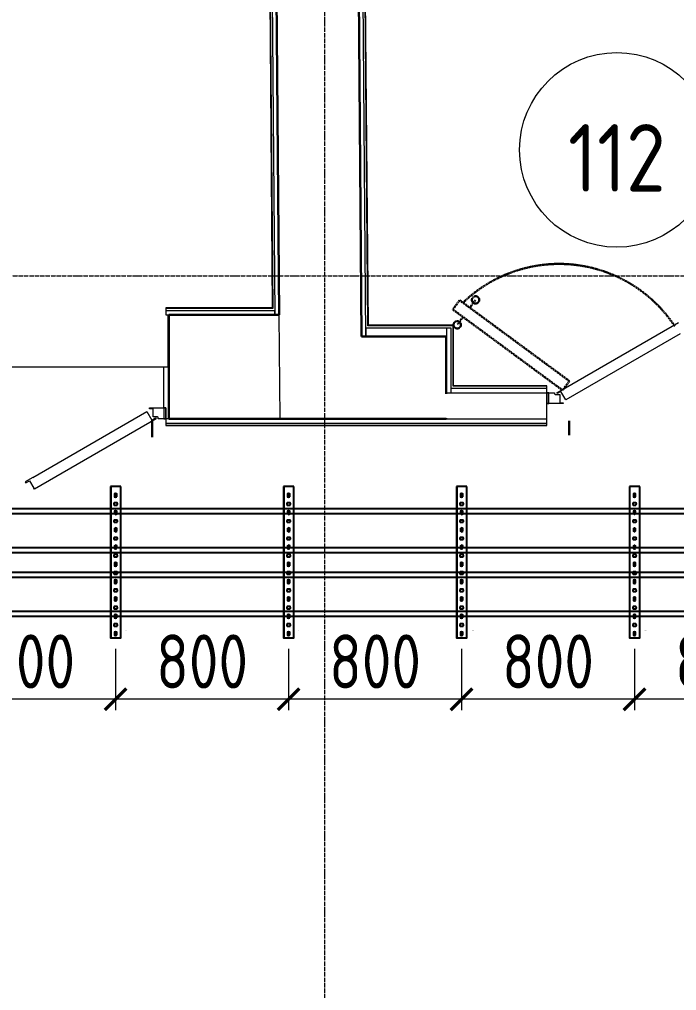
# Model space of a CAD drawing. Header units: millimetres. Extents: x -42533 to 645315, y 3457 to 82611.
# Drawn here: x 28335 to 31375, y 42116 to 46605 of the extents above; entities that cross this region are included whole.
import ezdxf
from ezdxf.enums import TextEntityAlignment as Align

# ---------------------------------------------------------------- set-up
doc = ezdxf.new("R2018")
doc.units = ezdxf.units.MM
doc.linetypes.add('ADSK_Линия сетки', pattern=[25, 20, -2.5, 0, -2.5])
doc.linetypes.add('ADSK_Штриховая_ш3 п1_5', pattern=[4.5, 3, -1.5])
for name, color, linetype in [('00_00_потолок_Панели из стали', 7, 'Continuous'), ('ЭОМ_Лотки авар.', 1, 'Continuous'), ('ЭОМ_Лотки рабочие', 5, 'Continuous')]:
    doc.layers.add(name, color=color, linetype=linetype)
for name, color, linetype, lineweight in [('Аннотация', 7, 'Continuous', 18), ('Двери', 7, 'Continuous', 9), ('Оси', 253, 'Continuous', 9), ('Перекрытие', 7, 'Continuous', 18), ('Стены несущие', 7, 'Continuous', 30), ('Стены отделка', 7, 'Continuous', 30), ('Стены перегородки', 7, 'Continuous', 30), ('Стены штриховка', 7, 'Continuous', 9), ('ШТРИХОВКА', 252, 'Continuous', 15)]:
    doc.layers.add(name, color=color, linetype=linetype, lineweight=lineweight)
doc.layers.add('Линии', color=7, linetype='Continuous', lineweight=9, true_color=0x00a600)
doc.styles.add('GOST Common', font='GOST_Common.ttf', dxfattribs={"width": 0.9, "height": 350})
doc.styles.get("Standard").update_dxf_attribs({"font": 'arial.ttf'})
doc.styles.add('М2', font='isocpeur.ttf', dxfattribs={"width": 0.8})
doc.dimstyles.new('М2-100', dxfattribs={"dimtxt": 250, "dimasz": 100, "dimexe": 50, "dimexo": 50, "dimgap": 50, "dimtad": 1, "dimdec": 0, "dimzin": 1, "dimtxsty": 'М2', "dimblk": 'ARCHTICK', "dimcen": 2.5, "dimdle": 50, "dimclre": 256, "dimclrt": 256, "dimadec": 0, "dimazin": 0, "dimtfac": 1, "dimtdec": 0, "dimtix": 1, "dimtmove": 1, "dimatfit": 3, "dimldrblk": 'NONE', "dimfxl": 1, "dimtolj": 1, "dimlwd": 9, "dimlwe": 9, "dimarcsym": 1})

# ---------------------------------------------------------------- blocks, each defined once
blk = doc.blocks.new('1 этаж')
at = {"layer": 'Двери', "color": 8}
for p, q in [((4629.201, 12592.685), (5192.117, 12917.685)), ((5199.547, 12864.816), (4671.271, 12559.816)), ((4583.201, 12542.685), (4583.201, 12592.685)), ((4583.201, 12592.685), (4619.372, 12592.685)), ((4593.201, 12592.685), (4583.201, 12592.685)), ((4583.201, 12592.685), (4583.201, 12542.685)), ((4593.201, 12542.685), (4593.201, 12592.685)), ((4619.372, 12592.685), (4619.372, 12587.236)), ((4621.895, 12584.713), (4643.201, 12584.713)), ((4631.451, 12588.788), (4629.201, 12592.685)), ((4648.771, 12598.788), (4631.451, 12588.788)), ((4643.201, 12584.713), (4643.201, 12549.186)), ((4671.271, 12559.816), (4648.771, 12598.788)), ((4659.372, 12542.685), (4583.201, 12542.685)), ((4583.201, 12542.685), (4593.201, 12542.685)), ((4645.702, 12546.685), (4659.372, 12546.685)), ((4659.372, 12546.685), (4659.372, 12542.685)), ((2204.903, 12200.553), (2733.179, 12505.553)), ((2733.179, 12505.553), (2755.679, 12466.582)), ((2745.078, 12522.685), (2821.25, 12522.685)), ((2745.078, 12518.685), (2745.078, 12522.685)), ((2758.749, 12518.685), (2745.078, 12518.685)), ((2761.25, 12480.657), (2761.25, 12516.184)), ((2821.25, 12522.685), (2811.25, 12522.685)), ((2811.25, 12522.685), (2811.25, 12472.685)), ((2821.25, 12522.685), (2821.25, 12472.685)), ((2821.25, 12472.685), (2821.25, 12522.685)), ((2775.25, 12472.685), (2212.333, 12147.685)), ((2755.679, 12466.582), (2773, 12476.582)), ((2782.556, 12480.657), (2761.25, 12480.657)), ((2773, 12476.582), (2775.25, 12472.685)), ((2785.078, 12472.685), (2785.078, 12478.134)), ((2821.25, 12472.685), (2785.078, 12472.685)), ((2811.25, 12472.685), (2821.25, 12472.685)), ((2204.903, 12200.553), (2170.262, 12180.553)), ((2170.262, 12180.553), (2172.762, 12176.223)), ((2172.762, 12176.223), (2190.083, 12186.223)), ((2190.083, 12186.223), (2210.083, 12151.582)), ((2212.333, 12147.685), (2210.083, 12151.582))]:
    blk.add_line(p, q, dxfattribs=at)
for centre, radius, start, end in [((4621.895, 12587.236), 2.523, 180, 270), ((4645.702, 12549.186), 2.501, 180, 270), ((2758.749, 12516.184), 2.501, 0, 90), ((2782.556, 12478.134), 2.523, 0, 90)]:
    blk.add_arc(centre, radius, start, end, dxfattribs=at)
at = {"layer": 'Линии', "color": 8, "linetype": 'ADSK_Штриховая_ш3 п1_5', "lineweight": 30}
for p, q in [((4226.899, 12985.841), (4253.57, 13022.085)), ((4179.849, 13020.464), (4148.437, 12977.776)), ((4148.437, 12977.776), (4655.904, 12604.344)), ((4687.902, 12646.602), (4179.849, 13020.464)), ((4195.486, 12943.153), (4168.815, 12906.909)), ((4655.904, 12604.344), (4687.902, 12646.602)), ((2757.001, 12467.17), (2757.001, 12387.17)), ((4687.092, 12462.685), (4687.092, 12397.17))]:
    blk.add_line(p, q, dxfattribs=at)
at = {"layer": 'Линии', "color": 8}
blk.add_circle((4907.297, 13715.467), 450, dxfattribs=at)
at = {"layer": 'Линии', "color": 8, "linetype": 'ADSK_Штриховая_ш3 п1_5', "lineweight": 30}
for centre in [(4253.57, 13022.085), (4168.815, 12906.909)]:
    blk.add_circle(centre, 17, dxfattribs=at)
blk.add_arc((4640.019, 12547.485), 640.942, 33.380987, 133.816528, dxfattribs=at)
at = {"layer": 'Оси', "color": 8, "linetype": 'ADSK_Линия сетки'}
for p, q in [((3556.766, -4162.595), (3556.766, 44411.9)), ((-9557.528, 13133.902), (56672.201, 13133.902))]:
    blk.add_line(p, q, dxfattribs=at)
at = {"layer": 'Перекрытие', "color": 8}
for p, q in [((2831.25, 12712.685), (2831.25, 12952.685)), ((1121.25, 12712.685), (2831.25, 12712.685)), ((2811.25, 12522.685), (2811.25, 12712.685))]:
    blk.add_line(p, q, dxfattribs=at)
at = {"layer": 'Стены несущие', "color": 8}
for p, q in [((3283.605, 20310.244), (3345.388, 12952.685)), ((3726.242, 12852.685), (3663.776, 20291.427)), ((2834.275, 12952.685), (2834.275, 12472.685)), ((2834.275, 12952.685), (3345.388, 12952.685)), ((4117.83, 12852.685), (3726.242, 12852.685)), ((4117.83, 12587.166), (4117.83, 12852.685)), ((4117.83, 12472.685), (2834.275, 12472.685)), ((4117.83, 12472.685), (4117.83, 12474.754))]:
    blk.add_line(p, q, dxfattribs=at)
at = {"layer": 'Стены отделка', "color": 8, "lineweight": 9}
for p, q in [((3345.388, 12952.685), (3283.601, 20310.613)), ((3663.776, 20291.427), (3726.242, 12852.685)), ((3746.241, 12852.853), (3683.775, 20291.595)), ((3757.806, 12904.685), (3696.046, 20259.427)), ((3263.728, 18866.419), (3313.119, 12984.685)), ((3275.713, 18868.244), (3325.389, 12952.517)), ((2821.25, 12984.685), (2821.25, 12952.685)), ((3313.119, 12984.685), (2821.25, 12984.685)), ((2821.25, 12952.685), (2834.275, 12952.685)), ((3315.219, 12972.685), (3325.22, 12972.685)), ((3325.22, 12952.685), (3325.22, 12972.685)), ((3325.389, 12952.517), (3345.388, 12952.685)), ((3745.906, 12892.685), (4139.858, 12892.685)), ((3746.08, 12892.685), (3746.08, 12852.685)), ((4149.858, 12904.685), (3757.806, 12904.685)), ((4119.858, 12892.685), (4119.858, 12592.685)), ((4139.858, 12891.965), (4119.858, 12891.965)), ((4139.858, 12892.685), (4139.858, 12592.685)), ((4151.858, 12624.685), (4151.858, 12902.685)), ((3726.242, 12852.685), (3746.241, 12852.853)), ((4117.83, 12852.685), (4119.858, 12852.685)), ((4583.201, 12624.685), (4151.858, 12624.685)), ((4583.201, 12592.685), (4583.201, 12624.685)), ((2834.275, 12472.685), (2821.25, 12472.685)), ((2821.25, 12472.685), (2821.25, 12440.685)), ((2821.25, 12440.685), (4583.201, 12440.685)), ((4583.201, 12440.685), (4583.201, 12472.685))]:
    blk.add_line(p, q, dxfattribs=at)
at = {"layer": 'Стены перегородки', "color": 8, "lineweight": 18}
for p, q in [((4117.83, 12592.685), (4583.201, 12592.685)), ((4583.201, 12472.685), (4583.201, 12592.685)), ((4117.83, 12472.685), (4583.201, 12472.685))]:
    blk.add_line(p, q, dxfattribs=at)
at = {"layer": 'Стены штриховка', "color": 8}
for p, q in [((3755.823, 12902.685), (3694.029, 20261.427)), ((3265.712, 18868.244), (3315.135, 12982.685)), ((3315.135, 12982.685), (2821.25, 12982.685)), ((2821.25, 12972.685), (3315.219, 12972.685)), ((3349.419, 12472.685), (3345.388, 12952.685)), ((4151.858, 12902.685), (3755.823, 12902.685)), ((4149.858, 12622.685), (4149.858, 12904.685)), ((4151.858, 12904.685), (4149.858, 12904.685)), ((4151.858, 12902.685), (4151.858, 12904.685)), ((4583.201, 12622.685), (4149.858, 12622.685)), ((4583.201, 12612.685), (4139.858, 12612.685)), ((2821.25, 12452.685), (4583.201, 12452.685)), ((2821.25, 12442.685), (4583.201, 12442.685))]:
    blk.add_line(p, q, dxfattribs=at)
at = {"layer": 'Аннотация', "color": 8, "lineweight": 9, "insert": (4907.297, 13678.518), "char_height": 312.5, "width": 520.21112, "attachment_point": 5, "line_spacing_factor": 1.022766, "style": 'GOST Common'}
blk.add_mtext('112', dxfattribs=at)
blk = doc.blocks.new('*U37')
at = {"color": 0, "linetype": 'Continuous', "lineweight": 25}
for p, q in [((-78.8, -46976.1), (-78.8, 0)), ((78.8, -46976.1), (78.8, 0))]:
    blk.add_line(p, q, dxfattribs=at)
blk.add_lwpolyline([(100.8, -46976.1), (100.8, 0), (-100.8, 0), (-100.8, -46976.1)], close=True, dxfattribs=at)
at = {"color": 0, "flags": 9}
for tag, p in [('АРТИКУЛ', (-59.7, -11.8)), ('НАИМЕНОВАНИЕ', (-59.1, -7)), ('ПРИМЕЧАНИЕ', (-58.8, -17.3))]:
    blk.add_attdef(tag, text='', height=2.5, dxfattribs=at).set_placement(p, align=Align.TOP_LEFT)
at = {"color": 0, "lineweight": 30, "flags": 104}
for tag, p in [('ВЫСОТА', (-59.6, -20.9)), ('ДЛИНА', (-59.5, -36.1)), ('ТОЛЩИНА', (-59, -31)), ('ШИРИНА', (-58.9, -25.1))]:
    blk.add_attdef(tag, text='', height=2.5, dxfattribs=at).set_placement(p, align=Align.TOP_LEFT)
blk = doc.blocks.new('*U39')
at = {"color": 0, "linetype": 'Continuous', "lineweight": 25}
for p, q in [((-78.8, -46398.7), (-78.8, 0)), ((78.8, -46398.7), (78.8, 0))]:
    blk.add_line(p, q, dxfattribs=at)
blk.add_lwpolyline([(100.8, -46398.7), (100.8, 0), (-100.8, 0), (-100.8, -46398.7)], close=True, dxfattribs=at)
at = {"color": 0, "flags": 9}
for tag, p in [('АРТИКУЛ', (-59.7, -11.8)), ('НАИМЕНОВАНИЕ', (-59.1, -7)), ('ПРИМЕЧАНИЕ', (-58.8, -17.3))]:
    blk.add_attdef(tag, text='', height=2.5, dxfattribs=at).set_placement(p, align=Align.TOP_LEFT)
at = {"color": 0, "lineweight": 30, "flags": 104}
for tag, p in [('ВЫСОТА', (-59.6, -20.9)), ('ДЛИНА', (-59.5, -36.1)), ('ТОЛЩИНА', (-59, -31)), ('ШИРИНА', (-58.9, -25.1))]:
    blk.add_attdef(tag, text='', height=2.5, dxfattribs=at).set_placement(p, align=Align.TOP_LEFT)
blk = doc.blocks.new('*U45')
at = {"color": 0, "linetype": 'ByBlock', "lineweight": -2}
for points in [[(24, -700), (24, 0), (-24, 0), (-24, -700)], [(-22.5, -700), (-22.5, 0)], [(22.5, -700), (22.5, 0)], [(-24, -700), (24, -700)]]:
    blk.add_lwpolyline(points, dxfattribs=at)
at = {"color": 254, "transparency": 33554483}
blk.add_lwpolyline([(0, 0.7), (0, -2.2)], dxfattribs=at)
at = {"color": 0, "linetype": 'ByBlock', "lineweight": -2}
for points in [[(-5.2, -13.3), (-5.2, -26.7, 0.345739), (5.2, -26.7), (5.2, -13.3, 0.345739)], [(-6.7, -54.8, 0.345739), (-6.7, -65.2), (6.7, -65.2, 0.345739), (6.7, -54.8)], [(-5.2, -93.3), (-5.2, -106.7, 0.345739), (5.2, -106.7), (5.2, -93.3, 0.345739)], [(-6.7, -134.8, 0.345739), (-6.7, -145.2), (6.7, -145.2, 0.345739), (6.7, -134.8)], [(-5.2, -173.3), (-5.2, -186.7, 0.345739), (5.2, -186.7), (5.2, -173.3, 0.345739)], [(-6.7, -214.8, 0.345739), (-6.7, -225.2), (6.7, -225.2, 0.345739), (6.7, -214.8)], [(-5.2, -253.3), (-5.2, -266.7, 0.345739), (5.2, -266.7), (5.2, -253.3, 0.345739)], [(-6.7, -294.8, 0.345739), (-6.7, -305.2), (6.7, -305.2, 0.345739), (6.7, -294.8)], [(-5.2, -333.3), (-5.2, -346.7, 0.345739), (5.2, -346.7), (5.2, -333.3, 0.345739)], [(-6.7, -374.8, 0.345739), (-6.7, -385.2), (6.7, -385.2, 0.345739), (6.7, -374.8)], [(-5.2, -413.3), (-5.2, -426.7, 0.345739), (5.2, -426.7), (5.2, -413.3, 0.345739)], [(-6.7, -454.8, 0.345739), (-6.7, -465.2), (6.7, -465.2, 0.345739), (6.7, -454.8)], [(-5.2, -493.3), (-5.2, -506.7, 0.345739), (5.2, -506.7), (5.2, -493.3, 0.345739)], [(-6.7, -534.8, 0.345739), (-6.7, -545.2), (6.7, -545.2, 0.345739), (6.7, -534.8)], [(-5.2, -573.3), (-5.2, -586.7, 0.345739), (5.2, -586.7), (5.2, -573.3, 0.345739)], [(-6.7, -614.8, 0.345739), (-6.7, -625.2), (6.7, -625.2, 0.345739), (6.7, -614.8)], [(-5.2, -653.3), (-5.2, -666.7, 0.345739), (5.2, -666.7), (5.2, -653.3, 0.345739)]]:
    blk.add_lwpolyline(points, format="xyb", close=True, dxfattribs=at)
at = {"flags": 9}
for tag, p in [('АРТИКУЛ', (-58.9, -24.5)), ('ПРИМЕЧАНИЕ', (-58.3, -30.8)), ('НАИМЕНОВАНИЕ', (-58.2, -19.4))]:
    blk.add_attdef(tag, p, '', height=2.5, dxfattribs=at)
at = {"lineweight": 30, "flags": 104}
blk.add_attdef('ДЛИНА', text='', height=2.5, dxfattribs=at).set_placement((-57.7, -34.6), align=Align.TOP_LEFT)
blk = doc.blocks.new('_ArchTick')
at = {"color": 0, "linetype": 'ByBlock', "lineweight": 70, "const_width": 0.15}
blk.add_lwpolyline([(-0.5, -0.5), (0.5, 0.5)], dxfattribs=at)
blk = doc.blocks.new('*D641')
at = {"layer": '00_00_потолок_Панели из стали', "lineweight": 9, "transparency": 16777216}
for p, q in [((27979.8, 43695.7), (27979.8, 43412.2)), ((28780, 43695), (28780, 43412.2))]:
    blk.add_line(p, q, dxfattribs=at)
at = {"layer": '00_00_потолок_Панели из стали', "color": 0, "lineweight": 9, "transparency": 16777216}
blk.add_line((28830, 43462.2), (27929.8, 43462.2), dxfattribs=at)
at = {"layer": 'Defpoints', "color": 0, "transparency": 16777216}
for p in [(27979.8, 43745.7), (28780, 43745), (27979.8, 43462.2)]:
    blk.add_point(p, dxfattribs=at)
at = {"layer": '00_00_потолок_Панели из стали', "color": 0, "lineweight": 9, "transparency": 16777216, "xscale": 100, "yscale": 100, "zscale": 100, "rotation": 180}
blk.add_blockref('_ArchTick', (27979.8, 43462.2), dxfattribs=at)
at = {"layer": '00_00_потолок_Панели из стали', "color": 0, "lineweight": 9, "transparency": 16777216, "xscale": 100, "yscale": 100, "zscale": 100}
blk.add_blockref('_ArchTick', (28780, 43462.2), dxfattribs=at)
at = {"layer": '00_00_потолок_Панели из стали', "transparency": 16777216, "insert": (28379.9, 43637.2), "char_height": 250, "attachment_point": 5, "style": 'М2'}
blk.add_mtext('\\A1;800', dxfattribs=at)
blk = doc.blocks.new('_None')
blk = doc.blocks.new('*D642')
at = {"layer": '00_00_потолок_Панели из стали', "lineweight": 9, "transparency": 16777216}
for p, q in [((28780, 43695.7), (28780, 43412.2)), ((29580.2, 43695), (29580.2, 43412.2))]:
    blk.add_line(p, q, dxfattribs=at)
at = {"layer": '00_00_потолок_Панели из стали', "color": 0, "lineweight": 9, "transparency": 16777216}
blk.add_line((29630.2, 43462.2), (28730, 43462.2), dxfattribs=at)
at = {"layer": 'Defpoints', "color": 0, "transparency": 16777216}
for p in [(28780, 43745.7), (29580.2, 43745), (28780, 43462.2)]:
    blk.add_point(p, dxfattribs=at)
at = {"layer": '00_00_потолок_Панели из стали', "color": 0, "lineweight": 9, "transparency": 16777216, "xscale": 100, "yscale": 100, "zscale": 100, "rotation": 180}
blk.add_blockref('_ArchTick', (28780, 43462.2), dxfattribs=at)
at = {"layer": '00_00_потолок_Панели из стали', "color": 0, "lineweight": 9, "transparency": 16777216, "xscale": 100, "yscale": 100, "zscale": 100}
blk.add_blockref('_ArchTick', (29580.2, 43462.2), dxfattribs=at)
at = {"layer": '00_00_потолок_Панели из стали', "transparency": 16777216, "insert": (29180.1, 43637.2), "char_height": 250, "attachment_point": 5, "style": 'М2'}
blk.add_mtext('\\A1;800', dxfattribs=at)
blk = doc.blocks.new('*D643')
at = {"layer": '00_00_потолок_Панели из стали', "lineweight": 9, "transparency": 16777216}
for p, q in [((29580.2, 43695.7), (29580.2, 43412.2)), ((30380.4, 43695), (30380.4, 43412.2))]:
    blk.add_line(p, q, dxfattribs=at)
at = {"layer": '00_00_потолок_Панели из стали', "color": 0, "lineweight": 9, "transparency": 16777216}
blk.add_line((30430.4, 43462.2), (29530.2, 43462.2), dxfattribs=at)
at = {"layer": 'Defpoints', "color": 0, "transparency": 16777216}
for p in [(29580.2, 43745.7), (30380.4, 43745), (29580.2, 43462.2)]:
    blk.add_point(p, dxfattribs=at)
at = {"layer": '00_00_потолок_Панели из стали', "color": 0, "lineweight": 9, "transparency": 16777216, "xscale": 100, "yscale": 100, "zscale": 100, "rotation": 180}
blk.add_blockref('_ArchTick', (29580.2, 43462.2), dxfattribs=at)
at = {"layer": '00_00_потолок_Панели из стали', "color": 0, "lineweight": 9, "transparency": 16777216, "xscale": 100, "yscale": 100, "zscale": 100}
blk.add_blockref('_ArchTick', (30380.4, 43462.2), dxfattribs=at)
at = {"layer": '00_00_потолок_Панели из стали', "transparency": 16777216, "insert": (29980.3, 43637.2), "char_height": 250, "attachment_point": 5, "style": 'М2'}
blk.add_mtext('\\A1;800', dxfattribs=at)
blk = doc.blocks.new('*D644')
at = {"layer": '00_00_потолок_Панели из стали', "lineweight": 9, "transparency": 16777216}
for p, q in [((30380.4, 43695.7), (30380.4, 43412.2)), ((31180.6, 43695), (31180.6, 43412.2))]:
    blk.add_line(p, q, dxfattribs=at)
at = {"layer": '00_00_потолок_Панели из стали', "color": 0, "lineweight": 9, "transparency": 16777216}
blk.add_line((31230.6, 43462.2), (30330.4, 43462.2), dxfattribs=at)
at = {"layer": 'Defpoints', "color": 0, "transparency": 16777216}
for p in [(30380.4, 43745.7), (31180.6, 43745), (30380.4, 43462.2)]:
    blk.add_point(p, dxfattribs=at)
at = {"layer": '00_00_потолок_Панели из стали', "color": 0, "lineweight": 9, "transparency": 16777216, "xscale": 100, "yscale": 100, "zscale": 100, "rotation": 180}
blk.add_blockref('_ArchTick', (30380.4, 43462.2), dxfattribs=at)
at = {"layer": '00_00_потолок_Панели из стали', "color": 0, "lineweight": 9, "transparency": 16777216, "xscale": 100, "yscale": 100, "zscale": 100}
blk.add_blockref('_ArchTick', (31180.6, 43462.2), dxfattribs=at)
at = {"layer": '00_00_потолок_Панели из стали', "transparency": 16777216, "insert": (30780.5, 43637.2), "char_height": 250, "attachment_point": 5, "style": 'М2'}
blk.add_mtext('\\A1;800', dxfattribs=at)
blk = doc.blocks.new('*D645')
at = {"layer": '00_00_потолок_Панели из стали', "lineweight": 9, "transparency": 16777216}
for p, q in [((31180.6, 43695.7), (31180.6, 43412.2)), ((31980.8, 43695), (31980.8, 43412.2))]:
    blk.add_line(p, q, dxfattribs=at)
at = {"layer": '00_00_потолок_Панели из стали', "color": 0, "lineweight": 9, "transparency": 16777216}
blk.add_line((32030.8, 43462.2), (31130.6, 43462.2), dxfattribs=at)
at = {"layer": 'Defpoints', "color": 0, "transparency": 16777216}
for p in [(31180.6, 43745.7), (31980.8, 43745), (31180.6, 43462.2)]:
    blk.add_point(p, dxfattribs=at)
at = {"layer": '00_00_потолок_Панели из стали', "color": 0, "lineweight": 9, "transparency": 16777216, "xscale": 100, "yscale": 100, "zscale": 100, "rotation": 180}
blk.add_blockref('_ArchTick', (31180.6, 43462.2), dxfattribs=at)
at = {"layer": '00_00_потолок_Панели из стали', "color": 0, "lineweight": 9, "transparency": 16777216, "xscale": 100, "yscale": 100, "zscale": 100}
blk.add_blockref('_ArchTick', (31980.8, 43462.2), dxfattribs=at)
at = {"layer": '00_00_потолок_Панели из стали', "transparency": 16777216, "insert": (31580.7, 43637.2), "char_height": 250, "attachment_point": 5, "style": 'М2'}
blk.add_mtext('\\A1;800', dxfattribs=at)

msp = doc.modelspace()

# ---------------------------------------------------------------- block references
at = {"layer": 'ШТРИХОВКА'}
msp.add_blockref('1 этаж', (26191.6, 32286.7), dxfattribs=at)
at = {"layer": 'ЭОМ_Лотки авар.', "color": 1, "rotation": 90}
msp.add_blockref('*U39', (27902.4, 44241.6), dxfattribs=at)
at = {"layer": 'ЭОМ_Лотки рабочие'}
ref = msp.add_blockref('*U45', (28780, 43745.7), dxfattribs=dict(at, rotation=180))
lines = msp.add_mtext('700 мм', dxfattribs={"layer": '0', "insert": (28837.8, 43780.3), "char_height": 2.5, "attachment_point": 1, "rotation": 180})
ref.add_attrib('ДЛИНА', '', (28837.8, 43780.3)).embed_mtext(lines)
ref = msp.add_blockref('*U45', (29580.2, 43745.7), dxfattribs=dict(at, rotation=180))
lines = msp.add_mtext('700 мм', dxfattribs={"layer": '0', "insert": (29638, 43780.3), "char_height": 2.5, "attachment_point": 1, "rotation": 180})
ref.add_attrib('ДЛИНА', '', (29638, 43780.3)).embed_mtext(lines)
ref = msp.add_blockref('*U45', (30380.4, 43745.7), dxfattribs=dict(at, rotation=180))
lines = msp.add_mtext('700 мм', dxfattribs={"layer": '0', "insert": (30438.2, 43780.3), "char_height": 2.5, "attachment_point": 1, "rotation": 180})
ref.add_attrib('ДЛИНА', '', (30438.2, 43780.3)).embed_mtext(lines)
ref = msp.add_blockref('*U45', (31180.6, 43745.7), dxfattribs=dict(at, rotation=180))
lines = msp.add_mtext('700 мм', dxfattribs={"layer": '0', "insert": (31238.4, 43780.3), "char_height": 2.5, "attachment_point": 1, "rotation": 180})
ref.add_attrib('ДЛИНА', '', (31238.4, 43780.3)).embed_mtext(lines)
at = {"layer": 'ЭОМ_Лотки рабочие', "rotation": 90}
msp.add_blockref('*U37', (27624.6, 43946.9), dxfattribs=at)

# ---------------------------------------------------------------- dimensions: what is measured, and where the dimension line sits
at = {"layer": '00_00_потолок_Панели из стали'}
for base, p1, p2, picture, middle in [((27979.8, 43462.2), (28780, 43745), (27979.8, 43745.7), '*D641', (28379.9, 43637.2)), ((28780, 43462.2), (29580.2, 43745), (28780, 43745.7), '*D642', (29180.1, 43637.2)), ((29580.2, 43462.2), (30380.4, 43745), (29580.2, 43745.7), '*D643', (29980.3, 43637.2)), ((30380.4, 43462.2), (31180.6, 43745), (30380.4, 43745.7), '*D644', (30780.5, 43637.2)), ((31180.6, 43462.2), (31980.8, 43745), (31180.6, 43745.7), '*D645', (31580.7, 43637.2))]:
    dim = msp.add_linear_dim(base=base, p1=p1, p2=p2, dimstyle='М2-100', dxfattribs=at)
    dim.commit()
    dim.dimension.update_dxf_attribs({"geometry": picture, "text_midpoint": middle})

doc.saveas('drawing.dxf')
